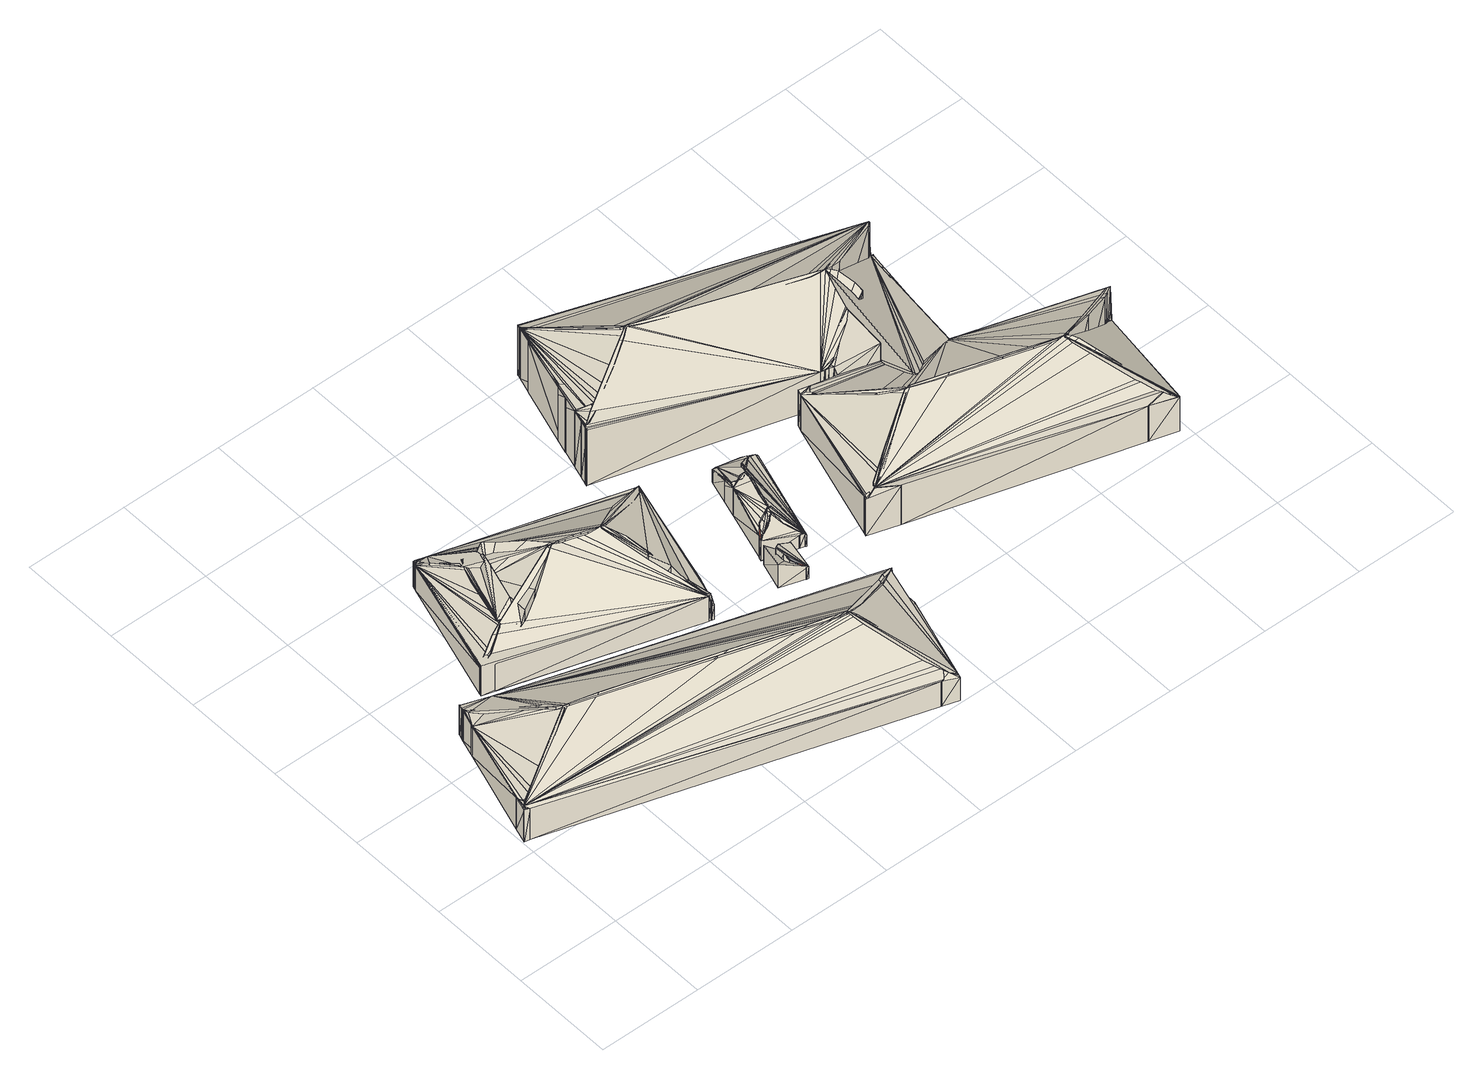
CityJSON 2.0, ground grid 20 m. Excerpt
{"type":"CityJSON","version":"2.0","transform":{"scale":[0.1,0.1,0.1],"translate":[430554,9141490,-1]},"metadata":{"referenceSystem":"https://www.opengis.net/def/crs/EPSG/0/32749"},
"CityObjects":{
"building1":{"type":"Building","attributes":{"level_0":17,"level_1":0,"uuid_bgn":"25"},"geometry":[{"type":"MultiSurface","lod":"1","boundaries":[[[0,1,2]],[[0,2,3]],[[0,3,4]],[[0,4,5]],[[0,5,6]],[[0,6,7]],[[0,7,8]],[[0,8,9]],[[0,9,10]],[[0,1,11]],[[0,12,11]],[[1,2,13]],[[1,11,13]],[[2,3,14]],[[2,13,14]],[[3,4,15]],[[3,14,15]],[[4,5,16]],[[4,15,16]],[[5,6,17]],[[5,16,17]],[[6,7,18]],[[6,17,18]],[[7,8,19]],[[7,18,19]],[[8,9,20]],[[8,19,20]],[[9,10,21]],[[9,20,21]],[[10,0,12]],[[10,21,12]],[[22,23,24]],[[22,24,25]],[[22,25,26]],[[22,26,27]],[[22,27,28]],[[22,28,29]],[[22,29,30]],[[22,30,31]],[[22,31,32]],[[22,32,33]],[[22,33,34]],[[22,34,35]],[[22,35,36]],[[22,36,37]],[[22,37,38]],[[22,38,39]],[[22,39,40]],[[22,40,41]],[[22,23,42]],[[22,43,42]],[[23,24,44]],[[23,42,44]],[[24,25,45]],[[24,44,45]],[[25,26,46]],[[25,45,46]],[[26,27,47]],[[26,46,47]],[[27,28,48]],[[27,47,48]],[[28,29,49]],[[28,48,49]],[[29,30,50]],[[29,49,50]],[[30,31,51]],[[30,50,51]],[[31,32,52]],[[31,51,52]],[[32,33,53]],[[32,52,53]],[[33,34,54]],[[33,53,54]],[[34,35,55]],[[34,54,55]],[[35,36,56]],[[35,55,56]],[[36,37,57]],[[36,56,57]],[[37,38,58]],[[37,57,58]],[[38,39,59]],[[38,58,59]],[[39,40,60]],[[39,59,60]],[[40,41,61]],[[40,60,61]],[[41,22,43]],[[41,61,43]],[[62,63,64]],[[62,64,65]],[[62,65,66]],[[62,66,67]],[[62,67,68]],[[62,68,69]],[[62,69,4]],[[62,4,70]],[[62,70,71]],[[62,71,72]],[[62,72,73]],[[62,73,24]],[[62,24,74]],[[62,74,75]],[[62,75,76]],[[62,76,77]],[[62,77,78]],[[62,78,79]],[[62,79,80]],[[62,80,81]],[[62,81,82]],[[62,63,83]],[[62,84,83]],[[63,64,85]],[[63,83,85]],[[64,65,86]],[[64,85,86]],[[65,66,87]],[[65,86,87]],[[66,67,88]],[[66,87,88]],[[67,68,89]],[[67,88,89]],[[68,69,90]],[[68,89,90]],[[69,4,15]],[[69,90,15]],[[4,70,91]],[[4,15,91]],[[70,71,92]],[[70,91,92]],[[71,72,93]],[[71,92,93]],[[72,73,94]],[[72,93,94]],[[73,24,44]],[[73,94,44]],[[24,74,95]],[[24,44,95]],[[74,75,96]],[[74,95,96]],[[75,76,97]],[[75,96,97]],[[76,77,98]],[[76,97,98]],[[77,78,99]],[[77,98,99]],[[78,79,100]],[[78,99,100]],[[79,80,101]],[[79,100,101]],[[80,81,102]],[[80,101,102]],[[81,82,103]],[[81,102,103]],[[82,62,84]],[[82,103,84]],[[104,105,77]],[[104,77,106]],[[104,106,107]],[[104,107,108]],[[104,108,109]],[[104,109,110]],[[104,110,111]],[[104,111,112]],[[104,112,113]],[[104,113,114]],[[104,114,115]],[[104,115,116]],[[104,105,117]],[[104,118,117]],[[105,77,98]],[[105,117,98]],[[77,106,119]],[[77,98,119]],[[106,107,120]],[[106,119,120]],[[107,108,121]],[[107,120,121]],[[108,109,122]],[[108,121,122]],[[109,110,123]],[[109,122,123]],[[110,111,124]],[[110,123,124]],[[111,112,125]],[[111,124,125]],[[112,113,126]],[[112,125,126]],[[113,114,127]],[[113,126,127]],[[114,115,128]],[[114,127,128]],[[115,116,129]],[[115,128,129]],[[116,104,118]],[[116,129,118]],[[3,2,1]],[[3,1,0]],[[3,0,130]],[[3,130,39]],[[3,39,38]],[[3,38,131]],[[3,2,13]],[[3,14,13]],[[2,1,11]],[[2,13,11]],[[1,0,12]],[[1,11,12]],[[0,130,132]],[[0,12,132]],[[130,39,59]],[[130,132,59]],[[39,38,58]],[[39,59,58]],[[38,131,133]],[[38,58,133]],[[131,3,14]],[[131,133,14]],[[41,40,134]],[[41,134,116]],[[41,116,115]],[[41,115,114]],[[41,114,23]],[[41,23,22]],[[41,40,60]],[[41,61,60]],[[40,134,135]],[[40,60,135]],[[134,116,129]],[[134,135,129]],[[116,115,128]],[[116,129,128]],[[115,114,127]],[[115,128,127]],[[114,23,42]],[[114,127,42]],[[23,22,43]],[[23,42,43]],[[22,41,61]],[[22,43,61]],[[63,136,9]],[[63,9,64]],[[63,136,137]],[[63,83,137]],[[136,9,20]],[[136,137,20]],[[9,64,85]],[[9,20,85]],[[64,63,83]],[[64,85,83]],[[105,138,78]],[[105,78,77]],[[105,138,139]],[[105,117,139]],[[138,78,99]],[[138,139,99]],[[78,77,98]],[[78,99,98]],[[77,105,117]],[[77,98,117]],[[80,140,82]],[[80,82,81]],[[80,140,141]],[[80,101,141]],[[140,82,103]],[[140,141,103]],[[82,81,102]],[[82,103,102]],[[81,80,101]],[[81,102,101]],[[0,10,21]],[[0,12,21]]],"semantics":{"surfaces":[{"type":"RoofSurface"},{"type":"GroundSurface"},{"type":"WallSurface"}],"values":[0,1,2,2,2,2,2,2,2,2,2,2,2,2,2,2,2,2,2,2,2,2,2,2,2,2,2,2,2,2,2,2,2,2,2,2,2,2,2,2,2,2,2,2,2,2,2,2,2,2,2,2,2,2,2,2,2,2,2,2,2,2,2,2,2,2,2,2,2,2,2,2,2,2,2,2,2,2,2,2,2,2,2,2,2,2,2,2,2,2,2,2,2,2,2,2,2,2,2,2,2,2,2,2,2,2,2,2,2,2,2,2,2,2,2,2,2,2,2,2,2,2,2,2,2,2,2,2,2,2,2,2,2,2,2,2,2,2,2,2,2,2,2,2,2,2,2,2,2,2,2,2,2,2,2,2,2,2,2,2,2,2,2,2,2,2,2,2,2,2,2,2,2,2,2,2,2,2,2,2,2,2,2,2,2,2,2,2,2,2,2,2,2,2,2,2,2,2,2,2,2,2,2,2,2,2,2,2,2,2,2,2,2,2,2,2,2,2,2,2,2,2,2,2,2,2,2,2,2,2,2,2,2,2,2,2,2,2,2,2,2,2,2,2,2,2,2,2,2,2,2,2,2,2,2,2,2,2,2,2,2,2,2,2,2,2,2,2,2,2,2,2]}}]},
"building2":{"type":"Building","attributes":{"level_0":16,"level_1":0,"uuid_bgn":"24"},"geometry":[{"type":"MultiSurface","lod":"1","boundaries":[[[142,143,144]],[[142,144,145]],[[142,145,146]],[[142,146,147]],[[142,147,148]],[[142,148,149]],[[142,149,150]],[[142,150,151]],[[142,151,152]],[[142,152,153]],[[142,153,154]],[[142,154,155]],[[142,155,156]],[[142,156,157]],[[142,157,158]],[[142,158,159]],[[142,159,160]],[[142,143,161]],[[142,162,161]],[[143,144,163]],[[143,161,163]],[[144,145,164]],[[144,163,164]],[[145,146,165]],[[145,164,165]],[[146,147,166]],[[146,165,166]],[[147,148,167]],[[147,166,167]],[[148,149,168]],[[148,167,168]],[[149,150,169]],[[149,168,169]],[[150,151,170]],[[150,169,170]],[[151,152,171]],[[151,170,171]],[[152,153,172]],[[152,171,172]],[[153,154,173]],[[153,172,173]],[[154,155,174]],[[154,173,174]],[[155,156,175]],[[155,174,175]],[[156,157,176]],[[156,175,176]],[[157,158,177]],[[157,176,177]],[[158,159,178]],[[158,177,178]],[[159,160,179]],[[159,178,179]],[[160,142,162]],[[160,179,162]],[[180,181,182]],[[180,182,183]],[[180,183,184]],[[180,184,159]],[[180,159,185]],[[180,185,186]],[[180,186,187]],[[180,187,188]],[[180,188,189]],[[180,189,153]],[[180,153,190]],[[180,190,191]],[[180,191,192]],[[180,193,181]],[[182,183,194]],[[183,184,195]],[[183,194,195]],[[184,159,178]],[[184,195,178]],[[159,185,196]],[[159,178,196]],[[185,186,197]],[[185,196,197]],[[186,187,198]],[[186,197,198]],[[187,188,199]],[[187,198,199]],[[188,189,200]],[[188,199,200]],[[189,153,172]],[[189,200,172]],[[153,190,201]],[[153,172,201]],[[190,191,202]],[[190,201,202]],[[191,192,203]],[[191,202,203]],[[192,180,193]],[[192,203,193]],[[204,205,206]],[[204,206,207]],[[204,207,208]],[[204,208,209]],[[204,209,210]],[[204,210,211]],[[204,211,212]],[[204,212,213]],[[204,213,214]],[[204,214,215]],[[204,215,216]],[[204,205,217]],[[204,218,217]],[[205,206,219]],[[205,217,219]],[[206,207,220]],[[206,219,220]],[[207,208,221]],[[207,220,221]],[[208,209,222]],[[208,221,222]],[[209,210,223]],[[209,222,223]],[[210,211,224]],[[210,223,224]],[[211,212,225]],[[211,224,225]],[[212,213,226]],[[212,225,226]],[[213,214,227]],[[213,226,227]],[[214,215,228]],[[214,227,228]],[[215,216,229]],[[215,228,229]],[[216,204,218]],[[216,229,218]],[[230,231,232]],[[230,232,233]],[[230,233,234]],[[230,234,235]],[[230,235,236]],[[230,236,237]],[[230,237,238]],[[230,238,239]],[[230,239,240]],[[230,240,241]],[[230,241,242]],[[230,242,243]],[[230,243,244]],[[230,244,245]],[[230,231,246]],[[230,247,246]],[[231,232,248]],[[231,246,248]],[[232,233,249]],[[232,248,249]],[[233,234,250]],[[233,249,250]],[[234,235,251]],[[234,250,251]],[[235,236,252]],[[235,251,252]],[[236,237,253]],[[236,252,253]],[[237,238,254]],[[237,253,254]],[[238,239,255]],[[238,254,255]],[[239,240,256]],[[239,255,256]],[[240,241,257]],[[240,256,257]],[[241,242,258]],[[241,257,258]],[[242,243,259]],[[242,258,259]],[[243,244,260]],[[243,259,260]],[[244,245,261]],[[244,260,261]],[[245,230,247]],[[245,261,247]],[[262,263,264]],[[262,264,265]],[[262,265,266]],[[262,266,267]],[[262,267,268]],[[262,268,269]],[[262,269,270]],[[262,270,245]],[[262,245,271]],[[262,271,272]],[[262,272,273]],[[262,273,274]],[[262,274,275]],[[262,263,276]],[[262,277,276]],[[263,264,278]],[[263,276,278]],[[264,265,279]],[[264,278,279]],[[265,266,280]],[[265,279,280]],[[266,267,281]],[[266,280,281]],[[267,268,282]],[[267,281,282]],[[268,269,283]],[[268,282,283]],[[269,270,284]],[[269,283,284]],[[270,245,261]],[[270,284,261]],[[245,271,285]],[[245,261,285]],[[271,272,286]],[[271,285,286]],[[272,273,287]],[[272,286,287]],[[273,274,288]],[[273,287,288]],[[274,275,289]],[[274,288,289]],[[275,262,277]],[[275,289,277]],[[290,291,192]],[[290,192,292]],[[290,292,293]],[[290,293,294]],[[290,294,295]],[[290,295,296]],[[290,296,297]],[[290,297,298]],[[290,298,299]],[[290,299,300]],[[290,300,211]],[[290,211,301]],[[290,301,302]],[[290,302,263]],[[290,263,303]],[[290,303,304]],[[290,304,305]],[[290,291,306]],[[290,307,306]],[[291,192,203]],[[291,306,203]],[[192,292,308]],[[192,203,308]],[[292,293,309]],[[292,308,309]],[[293,294,310]],[[293,309,310]],[[294,295,311]],[[294,310,311]],[[295,296,312]],[[295,311,312]],[[296,297,313]],[[296,312,313]],[[297,298,314]],[[297,313,314]],[[298,299,315]],[[298,314,315]],[[299,300,316]],[[299,315,316]],[[300,211,224]],[[300,316,224]],[[211,301,317]],[[211,224,317]],[[301,302,318]],[[301,317,318]],[[302,263,276]],[[302,318,276]],[[263,303,319]],[[263,276,319]],[[303,304,320]],[[303,319,320]],[[304,305,321]],[[304,320,321]],[[305,290,307]],[[305,321,307]],[[180,322,183]],[[180,193,322]],[[322,183,194]],[[323,160,159]],[[323,159,184]],[[323,160,179]],[[323,324,179]],[[160,159,178]],[[160,179,178]],[[159,184,195]],[[159,178,195]],[[184,323,324]],[[184,195,324]],[[262,273,145]],[[262,145,144]],[[262,144,143]],[[262,143,142]],[[262,142,325]],[[262,325,326]],[[262,326,327]],[[262,327,305]],[[262,305,304]],[[262,304,303]],[[262,303,263]],[[262,275,289]],[[262,277,289]],[[275,274,288]],[[275,289,288]],[[274,273,287]],[[274,288,287]],[[273,145,164]],[[273,287,164]],[[145,144,163]],[[145,164,163]],[[144,143,161]],[[144,163,161]],[[143,142,162]],[[143,161,162]],[[142,325,328]],[[142,162,328]],[[325,326,329]],[[325,328,329]],[[326,327,330]],[[326,329,330]],[[327,305,321]],[[327,330,321]],[[305,304,320]],[[305,321,320]],[[304,303,319]],[[304,320,319]],[[303,263,276]],[[303,319,276]],[[263,262,277]],[[263,276,277]],[[291,327,330]],[[291,306,330]],[[327,291,306]],[[327,330,306]],[[180,192,291]],[[180,192,203]],[[180,193,203]],[[192,291,306]],[[192,203,306]],[[291,180,193]],[[291,306,193]]],"semantics":{"surfaces":[{"type":"RoofSurface"},{"type":"GroundSurface"},{"type":"WallSurface"}],"values":[0,1,2,2,2,2,2,2,2,2,2,2,2,2,2,2,2,2,2,2,2,2,2,2,2,2,2,2,2,2,2,2,2,2,2,2,2,2,2,2,2,2,2,2,2,2,2,2,2,2,2,2,2,2,2,2,2,2,2,2,2,2,2,2,2,2,2,2,2,2,2,2,2,2,2,2,2,2,2,2,2,2,2,2,2,2,2,2,2,2,2,2,2,2,2,2,2,2,2,2,2,2,2,2,2,2,2,2,2,2,2,2,2,2,2,2,2,2,2,2,2,2,2,2,2,2,2,2,2,2,2,2,2,2,2,2,2,2,2,2,2,2,2,2,2,2,2,2,2,2,2,2,2,2,2,2,2,2,2,2,2,2,2,2,2,2,2,2,2,2,2,2,2,2,2,2,2,2,2,2,2,2,2,2,2,2,2,2,2,2,2,2,2,2,2,2,2,2,2,2,2,2,2,2,2,2,2,2,2,2,2,2,2,2,2,2,2,2,2,2,2,2,2,2,2,2,2,2,2,2,2,2,2,2,2,2,2,2,2,2,2,2,2,2,2,2,2,2,2,2,2,2,2,2,2,2,2,2,2,2,2,2,2,2,2,2,2,2,2,2,2,2,2,2,2,2,2,2,2,2,2,2,2,2,2,2,2,2,2,2,2,2,2,2,2,2,2,2,2,2,2,2,2,2,2,2,2,2,2,2,2,2,2,2,2,2,2,2,2,2,2,2,2,2,2,2,2,2,2,2,2,2,2,2,2,2,2,2,2,2]}}]},
"building3":{"type":"Building","attributes":{"level_0":19,"level_1":0,"uuid_bgn":"27"},"geometry":[{"type":"MultiSurface","lod":"1","boundaries":[[[331,332,333]],[[331,333,334]],[[331,334,335]],[[331,335,336]],[[331,336,337]],[[331,337,338]],[[331,338,339]],[[331,332,340]],[[331,341,340]],[[332,333,342]],[[332,340,342]],[[333,334,343]],[[333,342,343]],[[334,335,344]],[[334,343,344]],[[335,336,345]],[[335,344,345]],[[336,337,346]],[[336,345,346]],[[337,338,347]],[[337,346,347]],[[338,347,339]],[[339,331,341]],[[348,339,338]],[[348,338,337]],[[348,337,336]],[[348,336,335]],[[348,335,334]],[[348,334,333]],[[348,333,332]],[[348,332,331]],[[348,331,349]],[[348,349,350]],[[348,351,339]],[[338,337,346]],[[338,347,346]],[[337,336,345]],[[337,346,345]],[[336,335,344]],[[336,345,344]],[[335,334,343]],[[335,344,343]],[[334,333,342]],[[334,343,342]],[[333,332,340]],[[333,342,340]],[[332,331,341]],[[332,340,341]],[[331,349,352]],[[331,341,352]],[[349,350,353]],[[349,352,353]],[[350,348,351]],[[350,353,351]]],"semantics":{"surfaces":[{"type":"RoofSurface"},{"type":"GroundSurface"},{"type":"WallSurface"}],"values":[0,1,2,2,2,2,2,2,2,2,2,2,2,2,2,2,2,2,2,2,2,2,2,2,2,2,2,2,2,2,2,2,2,2,2,2,2,2,2,2,2,2,2,2,2,2,2,2,2,2,2,2,2,2]}}]},
"building4":{"type":"Building","attributes":{"level_0":18,"level_1":0,"uuid_bgn":"26"},"geometry":[{"type":"MultiSurface","lod":"1","boundaries":[[[354,355,356]],[[354,356,357]],[[354,357,358]],[[354,358,359]],[[354,359,360]],[[354,360,361]],[[354,355,362]],[[354,363,362]],[[355,356,364]],[[355,362,364]],[[356,357,365]],[[356,364,365]],[[357,358,366]],[[357,365,366]],[[358,359,367]],[[358,366,367]],[[359,360,368]],[[359,367,368]],[[360,361,369]],[[360,368,369]],[[361,354,363]],[[361,369,363]],[[370,371,372]],[[370,372,373]],[[370,373,374]],[[370,374,375]],[[370,375,376]],[[370,376,377]],[[370,377,378]],[[370,378,379]],[[370,379,380]],[[370,371,381]],[[370,382,381]],[[371,372,383]],[[371,381,383]],[[372,373,384]],[[372,383,384]],[[373,374,385]],[[373,384,385]],[[374,375,386]],[[374,385,386]],[[375,376,387]],[[375,386,387]],[[376,377,388]],[[376,387,388]],[[377,378,389]],[[377,388,389]],[[378,379,390]],[[378,389,390]],[[379,380,391]],[[379,390,391]],[[380,370,382]],[[380,391,382]],[[392,393,360]],[[392,360,394]],[[392,394,395]],[[392,395,396]],[[392,396,397]],[[392,397,398]],[[392,398,399]],[[392,399,400]],[[392,400,401]],[[392,401,402]],[[392,402,403]],[[392,403,404]],[[392,404,405]],[[392,393,406]],[[392,407,406]],[[393,360,368]],[[393,406,368]],[[360,394,408]],[[360,368,408]],[[394,395,409]],[[394,408,409]],[[395,396,410]],[[395,409,410]],[[396,397,411]],[[396,410,411]],[[397,398,412]],[[397,411,412]],[[398,399,413]],[[398,412,413]],[[399,400,414]],[[399,413,414]],[[400,401,415]],[[400,414,415]],[[401,402,416]],[[401,415,416]],[[402,403,417]],[[402,416,417]],[[403,404,418]],[[403,417,418]],[[404,405,419]],[[404,418,419]],[[405,392,407]],[[405,419,407]],[[420,421,422]],[[420,422,423]],[[420,423,424]],[[420,424,425]],[[420,425,426]],[[420,426,427]],[[420,427,428]],[[420,428,429]],[[420,429,430]],[[420,421,431]],[[420,432,431]],[[421,422,433]],[[421,431,433]],[[422,423,434]],[[422,433,434]],[[423,424,435]],[[423,434,435]],[[424,425,436]],[[424,435,436]],[[425,426,437]],[[425,436,437]],[[426,427,438]],[[426,437,438]],[[427,428,439]],[[427,438,439]],[[428,429,440]],[[428,439,440]],[[429,430,441]],[[429,440,441]],[[430,420,432]],[[430,441,432]],[[393,392,407]],[[393,406,407]],[[360,393,361]],[[360,393,406]],[[360,368,406]],[[393,361,369]],[[393,406,369]],[[361,360,368]],[[361,369,368]],[[370,442,430]],[[370,430,429]],[[370,429,428]],[[370,428,427]],[[370,427,443]],[[370,442,444]],[[370,382,444]],[[442,430,441]],[[442,444,441]],[[430,429,440]],[[430,441,440]],[[429,428,439]],[[429,440,439]],[[428,427,438]],[[428,439,438]],[[427,443,445]],[[427,438,445]],[[443,370,382]],[[443,445,382]],[[403,402,446]],[[403,446,422]],[[403,422,421]],[[403,421,420]],[[403,402,416]],[[403,417,416]],[[402,446,447]],[[402,416,447]],[[446,422,433]],[[446,447,433]],[[422,421,431]],[[422,433,431]],[[421,420,432]],[[421,431,432]],[[420,403,417]],[[420,432,417]],[[398,448,449]],[[398,449,450]],[[398,448,451]],[[398,412,451]],[[448,449,452]],[[448,451,452]],[[449,450,453]],[[449,452,453]],[[450,398,412]],[[450,453,412]],[[404,403,417]],[[404,418,417]],[[405,404,454]],[[405,404,418]],[[405,419,418]],[[404,454,455]],[[404,418,455]],[[454,405,419]],[[454,455,419]],[[380,456,355]],[[380,355,354]],[[380,456,457]],[[380,391,457]],[[456,355,362]],[[456,457,362]],[[355,354,363]],[[355,362,363]],[[354,380,391]],[[354,363,391]],[[370,380,391]],[[370,382,391]],[[392,405,419]],[[392,407,419]],[[453,452,451]],[[451,412,453]]],"semantics":{"surfaces":[{"type":"RoofSurface"},{"type":"GroundSurface"},{"type":"WallSurface"}],"values":[0,1,2,2,2,2,2,2,2,2,2,2,2,2,2,2,2,2,2,2,2,2,2,2,2,2,2,2,2,2,2,2,2,2,2,2,2,2,2,2,2,2,2,2,2,2,2,2,2,2,2,2,2,2,2,2,2,2,2,2,2,2,2,2,2,2,2,2,2,2,2,2,2,2,2,2,2,2,2,2,2,2,2,2,2,2,2,2,2,2,2,2,2,2,2,2,2,2,2,2,2,2,2,2,2,2,2,2,2,2,2,2,2,2,2,2,2,2,2,2,2,2,2,2,2,2,2,2,2,2,2,2,2,2,2,2,2,2,2,2,2,2,2,2,2,2,2,2,2,2,2,2,2,2,2,2,2,2,2,2,2,2,2,2,2,2,2,2,2,2,2,2,2,2,2,2,2,2,2,2,2,2,2,2,2,2,2,2,2,2,2,2,2,2,2,2,2,2,2,2,2,2,2,2,2,2]}}]},
"building5":{"type":"Building","attributes":{"level_0":6,"level_1":0,"uuid_bgn":"15"},"geometry":[{"type":"MultiSurface","lod":"1","boundaries":[[[458,459,460]],[[458,460,461]],[[458,461,462]],[[458,462,463]],[[458,463,464]],[[458,464,465]],[[458,465,466]],[[458,459,467]],[[458,468,467]],[[459,460,469]],[[459,467,469]],[[460,461,470]],[[460,469,470]],[[461,470,462]],[[463,464,471]],[[464,465,472]],[[464,471,472]],[[465,466,473]],[[465,472,473]],[[466,458,468]],[[466,473,468]],[[474,475,476]],[[474,476,477]],[[474,477,478]],[[474,478,479]],[[474,479,480]],[[474,480,481]],[[474,481,482]],[[474,482,483]],[[474,483,459]],[[474,459,484]],[[474,484,485]],[[474,485,486]],[[474,486,487]],[[474,487,488]],[[474,488,489]],[[474,489,490]],[[474,490,491]],[[474,491,492]],[[474,492,493]],[[474,475,494]],[[474,495,494]],[[475,476,496]],[[475,494,496]],[[476,477,497]],[[476,496,497]],[[477,478,498]],[[477,497,498]],[[478,479,499]],[[478,498,499]],[[479,480,500]],[[479,499,500]],[[480,481,501]],[[480,500,501]],[[481,482,502]],[[481,501,502]],[[482,483,503]],[[482,502,503]],[[483,459,467]],[[483,503,467]],[[459,484,504]],[[459,467,504]],[[484,485,505]],[[484,504,505]],[[485,486,506]],[[485,505,506]],[[486,487,507]],[[486,506,507]],[[487,488,508]],[[487,507,508]],[[488,489,509]],[[488,508,509]],[[489,490,510]],[[489,509,510]],[[490,491,511]],[[490,510,511]],[[491,492,512]],[[491,511,512]],[[492,493,513]],[[492,512,513]],[[493,474,495]],[[493,513,495]],[[514,515,516]],[[514,516,517]],[[514,517,518]],[[514,518,519]],[[514,519,520]],[[514,520,521]],[[514,521,522]],[[514,522,523]],[[514,523,524]],[[514,524,525]],[[514,525,526]],[[514,515,527]],[[514,528,527]],[[515,516,529]],[[515,527,529]],[[516,517,530]],[[516,529,530]],[[517,518,531]],[[517,530,531]],[[518,519,532]],[[518,531,532]],[[519,520,533]],[[519,532,533]],[[520,521,534]],[[520,533,534]],[[521,522,535]],[[521,534,535]],[[522,523,536]],[[522,535,536]],[[523,524,537]],[[523,536,537]],[[524,525,538]],[[524,537,538]],[[525,526,539]],[[525,538,539]],[[526,514,528]],[[526,539,528]],[[540,541,542]],[[540,542,543]],[[540,543,544]],[[540,544,545]],[[540,545,546]],[[540,546,547]],[[540,547,548]],[[540,548,549]],[[540,549,550]],[[540,550,551]],[[540,551,520]],[[540,520,552]],[[540,552,553]],[[540,553,554]],[[540,554,555]],[[540,555,556]],[[540,556,557]],[[540,557,558]],[[540,558,559]],[[540,559,560]],[[540,560,561]],[[540,562,541]],[[541,542,563]],[[542,543,564]],[[542,563,564]],[[543,544,565]],[[543,564,565]],[[544,545,566]],[[544,565,566]],[[545,546,567]],[[545,566,567]],[[546,547,568]],[[546,567,568]],[[547,548,569]],[[547,568,569]],[[548,549,570]],[[548,569,570]],[[549,550,571]],[[549,570,571]],[[550,551,572]],[[550,571,572]],[[551,520,533]],[[551,572,533]],[[520,552,573]],[[520,533,573]],[[552,553,574]],[[552,573,574]],[[553,554,575]],[[553,574,575]],[[554,555,576]],[[554,575,576]],[[555,556,577]],[[555,576,577]],[[556,557,578]],[[556,577,578]],[[557,558,579]],[[557,578,579]],[[558,559,580]],[[558,579,580]],[[559,560,581]],[[559,580,581]],[[560,561,582]],[[560,581,582]],[[561,540,562]],[[561,582,562]],[[583,584,585]],[[583,585,586]],[[583,586,587]],[[583,587,588]],[[583,588,560]],[[583,584,589]],[[583,590,589]],[[584,585,591]],[[584,589,591]],[[585,586,592]],[[585,591,592]],[[586,587,593]],[[586,592,593]],[[587,588,594]],[[587,593,594]],[[588,560,581]],[[588,594,581]],[[560,583,590]],[[560,581,590]],[[595,596,597]],[[595,597,598]],[[595,598,540]],[[595,540,599]],[[595,599,600]],[[595,600,601]],[[595,601,602]],[[595,602,603]],[[595,603,604]],[[595,604,605]],[[595,605,606]],[[595,606,607]],[[595,607,608]],[[598,540,562]],[[540,599,609]],[[540,562,609]],[[599,600,610]],[[599,609,610]],[[600,601,611]],[[600,610,611]],[[601,602,612]],[[601,611,612]],[[602,603,613]],[[602,612,613]],[[603,604,614]],[[603,613,614]],[[604,605,615]],[[604,614,615]],[[605,606,616]],[[605,615,616]],[[606,607,617]],[[606,616,617]],[[607,608,618]],[[607,617,618]],[[608,618,595]],[[619,620,621]],[[619,621,622]],[[619,622,623]],[[619,623,624]],[[619,624,625]],[[619,625,626]],[[619,626,627]],[[619,627,628]],[[619,628,606]],[[619,606,629]],[[619,629,630]],[[619,630,631]],[[619,631,632]],[[619,632,633]],[[619,633,634]],[[619,634,635]],[[619,635,636]],[[619,620,637]],[[619,638,637]],[[620,621,639]],[[620,637,639]],[[621,622,640]],[[621,639,640]],[[622,623,641]],[[622,640,641]],[[623,624,642]],[[623,641,642]],[[624,625,643]],[[624,642,643]],[[625,626,644]],[[625,643,644]],[[626,627,645]],[[626,644,645]],[[627,628,646]],[[627,645,646]],[[628,606,616]],[[628,646,616]],[[606,629,647]],[[606,616,647]],[[629,630,648]],[[629,647,648]],[[630,631,649]],[[630,648,649]],[[631,632,650]],[[631,649,650]],[[632,633,651]],[[632,650,651]],[[633,634,652]],[[633,651,652]],[[634,635,653]],[[634,652,653]],[[635,636,654]],[[635,653,654]],[[636,619,638]],[[636,654,638]],[[655,656,657]],[[655,657,658]],[[655,658,659]],[[655,659,660]],[[655,660,623]],[[655,623,661]],[[655,661,662]],[[655,656,663]],[[655,664,663]],[[656,657,665]],[[656,663,665]],[[657,658,666]],[[657,665,666]],[[658,659,667]],[[658,666,667]],[[659,660,668]],[[659,667,668]],[[660,623,641]],[[660,668,641]],[[623,661,669]],[[623,641,669]],[[661,662,670]],[[661,669,670]],[[662,655,664]],[[662,670,664]],[[671,672,673]],[[671,673,674]],[[671,674,675]],[[671,675,676]],[[671,676,677]],[[671,677,678]],[[671,678,679]],[[671,679,680]],[[671,680,681]],[[671,681,682]],[[671,682,683]],[[671,683,684]],[[671,684,685]],[[671,685,686]],[[671,686,687]],[[671,687,688]],[[671,672,689]],[[671,690,689]],[[672,673,691]],[[672,689,691]],[[673,674,692]],[[673,691,692]],[[674,675,693]],[[674,692,693]],[[675,676,694]],[[675,693,694]],[[676,677,695]],[[676,694,695]],[[677,678,696]],[[677,695,696]],[[678,679,697]],[[678,696,697]],[[679,680,698]],[[679,697,698]],[[680,681,699]],[[680,698,699]],[[681,682,700]],[[681,699,700]],[[682,683,701]],[[682,700,701]],[[683,684,702]],[[683,701,702]],[[684,685,703]],[[684,702,703]],[[685,686,704]],[[685,703,704]],[[686,687,705]],[[686,704,705]],[[687,688,706]],[[687,705,706]],[[688,671,690]],[[688,706,690]],[[707,708,709]],[[707,709,710]],[[707,710,711]],[[707,711,626]],[[707,626,712]],[[707,712,713]],[[707,713,714]],[[707,714,715]],[[707,715,716]],[[707,716,717]],[[707,717,718]],[[707,718,719]],[[707,719,720]],[[707,720,721]],[[707,721,722]],[[707,708,723]],[[707,724,723]],[[708,709,725]],[[708,723,725]],[[709,710,726]],[[709,725,726]],[[710,711,727]],[[710,726,727]],[[711,626,644]],[[711,727,644]],[[626,712,728]],[[626,644,728]],[[712,713,729]],[[712,728,729]],[[713,714,730]],[[713,729,730]],[[714,715,731]],[[714,730,731]],[[715,716,732]],[[715,731,732]],[[716,717,733]],[[716,732,733]],[[717,718,734]],[[717,733,734]],[[718,719,735]],[[718,734,735]],[[719,720,736]],[[719,735,736]],[[720,721,737]],[[720,736,737]],[[721,722,738]],[[721,737,738]],[[722,707,724]],[[722,738,724]],[[464,739,491]],[[464,491,740]],[[464,740,466]],[[464,466,465]],[[464,739,741]],[[464,471,741]],[[739,491,511]],[[739,741,511]],[[491,740,742]],[[491,511,742]],[[740,466,473]],[[740,742,473]],[[466,465,472]],[[466,473,472]],[[465,464,471]],[[465,472,471]],[[474,492,743]],[[474,743,526]],[[474,526,525]],[[474,525,524]],[[474,493,513]],[[474,495,513]],[[493,492,512]],[[493,513,512]],[[492,743,744]],[[492,512,744]],[[743,526,539]],[[743,744,539]],[[526,525,538]],[[526,539,538]],[[525,524,537]],[[525,538,537]],[[524,474,495]],[[524,537,495]],[[745,463,462]],[[745,462,542]],[[745,542,541]],[[462,542,563]],[[557,556,746]],[[557,746,517]],[[557,517,516]],[[557,516,515]],[[557,515,514]],[[557,514,747]],[[557,747,558]],[[557,556,577]],[[557,578,577]],[[556,746,748]],[[556,577,748]],[[746,517,530]],[[746,748,530]],[[517,516,529]],[[517,530,529]],[[516,515,527]],[[516,529,527]],[[515,514,528]],[[515,527,528]],[[514,747,749]],[[514,528,749]],[[747,558,579]],[[747,749,579]],[[558,557,578]],[[558,579,578]],[[584,636,750]],[[584,636,654]],[[584,589,654]],[[636,750,653]],[[636,654,653]],[[750,584,589]],[[750,653,589]],[[620,751,662]],[[620,662,661]],[[620,661,623]],[[620,623,622]],[[620,622,621]],[[620,751,752]],[[620,637,752]],[[751,662,670]],[[751,752,670]],[[662,661,669]],[[662,670,669]],[[661,623,641]],[[661,669,641]],[[623,622,640]],[[623,641,640]],[[622,621,639]],[[622,640,639]],[[621,620,637]],[[621,639,637]],[[753,754,755]],[[753,754,756]],[[753,757,756]],[[754,755,758]],[[754,756,758]],[[755,753,757]],[[755,758,757]],[[596,759,598]],[[596,598,597]],[[760,722,721]],[[760,721,720]],[[760,720,719]],[[760,719,656]],[[760,656,655]],[[760,722,738]],[[760,761,738]],[[722,721,737]],[[722,738,737]],[[721,720,736]],[[721,737,736]],[[720,719,735]],[[720,736,735]],[[719,656,663]],[[719,735,663]],[[656,655,664]],[[656,663,664]],[[655,760,761]],[[655,664,761]],[[707,688,687]],[[707,687,708]],[[707,688,706]],[[707,724,706]],[[688,687,705]],[[688,706,705]],[[687,708,723]],[[687,705,723]],[[708,707,724]],[[708,723,724]],[[514,526,539]],[[514,528,539]],[[560,559,580]],[[560,581,580]],[[540,561,582]],[[540,562,582]],[[583,560,581]],[[583,590,581]],[[655,662,670]],[[655,664,670]],[[758,756,757]],[[653,654,589]]],"semantics":{"surfaces":[{"type":"RoofSurface"},{"type":"GroundSurface"},{"type":"WallSurface"}],"values":[0,1,2,2,2,2,2,2,2,2,2,2,2,2,2,2,2,2,2,2,2,2,2,2,2,2,2,2,2,2,2,2,2,2,2,2,2,2,2,2,2,2,2,2,2,2,2,2,2,2,2,2,2,2,2,2,2,2,2,2,2,2,2,2,2,2,2,2,2,2,2,2,2,2,2,2,2,2,2,2,2,2,2,2,2,2,2,2,2,2,2,2,2,2,2,2,2,2,2,2,2,2,2,2,2,2,2,2,2,2,2,2,2,2,2,2,2,2,2,2,2,2,2,2,2,2,2,2,2,2,2,2,2,2,2,2,2,2,2,2,2,2,2,2,2,2,2,2,2,2,2,2,2,2,2,2,2,2,2,2,2,2,2,2,2,2,2,2,2,2,2,2,2,2,2,2,2,2,2,2,2,2,2,2,2,2,2,2,2,2,2,2,2,2,2,2,2,2,2,2,2,2,2,2,2,2,2,2,2,2,2,2,2,2,2,2,2,2,2,2,2,2,2,2,2,2,2,2,2,2,2,2,2,2,2,2,2,2,2,2,2,2,2,2,2,2,2,2,2,2,2,2,2,2,2,2,2,2,2,2,2,2,2,2,2,2,2,2,2,2,2,2,2,2,2,2,2,2,2,2,2,2,2,2,2,2,2,2,2,2,2,2,2,2,2,2,2,2,2,2,2,2,2,2,2,2,2,2,2,2,2,2,2,2,2,2,2,2,2,2,2,2,2,2,2,2,2,2,2,2,2,2,2,2,2,2,2,2,2,2,2,2,2,2,2,2,2,2,2,2,2,2,2,2,2,2,2,2,2,2,2,2,2,2,2,2,2,2,2,2,2,2,2,2,2,2,2,2,2,2,2,2,2,2,2,2,2,2,2,2,2,2,2,2,2,2,2,2,2,2,2,2,2,2,2,2,2,2,2,2,2,2,2,2,2,2,2,2,2,2,2,2,2,2,2,2,2,2,2,2,2,2,2,2,2,2,2,2,2,2,2,2,2,2,2,2,2,2,2,2,2,2,2,2,2,2,2,2,2,2,2,2,2,2,2,2,2,2,2,2,2,2,2,2,2,2,2,2,2,2,2,2,2,2,2,2,2,2,2,2,2,2,2,2,2,2,2,2,2,2,2,2,2,2,2,2,2,2,2,2,2,2,2,2,2,2,2,2,2,2,2,2,2,2,2,2,2,2,2,2,2,2,2,2,2,2,2,2,2,2,2,2,2,2,2,2,2,2,2,2,2,2,2,2,2,2,2,2]}}]}
},
"vertices":[
[733,10,65],[732,8,65],[728,8,64],[720,16,72],[638,166,149],[638,170,149],[762,237,81],[777,245,76],[799,252,70],[807,252,27],[783,173,65],[732,8,10],[733,10,10],[728,8,10],[720,16,10],[638,166,10],[638,170,10],[762,237,10],[777,245,10],[799,252,10],[807,252,10],[783,173,10],[6,230,86],[18,241,84],[157,309,152],[168,309,149],[221,294,150],[439,230,149],[574,189,147],[623,174,149],[634,170,149],[641,166,147],[645,162,145],[649,158,142],[660,143,132],[709,53,84],[717,35,78],[717,27,75],[705,12,69],[700,12,68],[12,221,83],[6,226,84],[18,241,10],[6,230,10],[157,309,10],[168,309,10],[221,294,10],[439,230,10],[574,189,10],[623,174,10],[634,170,10],[641,166,10],[645,162,10],[649,158,10],[660,143,10],[709,53,10],[717,35,10],[717,27,10],[705,12,10],[700,12,10],[12,221,10],[6,226,10],[133,454,74],[803,254,65],[803,252,68],[799,249,69],[762,226,83],[683,185,124],[675,181,128],[649,170,144],[634,166,149],[604,174,148],[416,230,150],[168,305,150],[149,316,148],[142,328,142],[78,444,84],[74,455,82],[74,460,81],[77,469,78],[77,470,78],[78,470,77],[80,470,77],[803,254,10],[133,454,10],[803,252,10],[799,249,10],[762,226,10],[683,185,10],[675,181,10],[649,170,10],[634,166,10],[604,174,10],[416,230,10],[168,305,10],[149,316,10],[142,328,10],[78,444,10],[74,455,10],[74,460,10],[77,469,10],[77,470,10],[78,470,10],[80,470,10],[62,421,79],[73,455,81],[78,452,81],[97,425,90],[142,343,136],[157,313,150],[157,305,149],[74,260,100],[40,245,89],[29,241,88],[14,241,84],[10,249,84],[10,254,83],[73,455,10],[62,421,10],[78,452,10],[97,425,10],[142,343,10],[157,313,10],[157,305,10],[74,260,10],[40,245,10],[29,241,10],[14,241,10],[10,249,10],[10,254,10],[731,2,64],[715,25,74],[731,2,10],[715,25,10],[1,224,85],[1,224,10],[807,253,6],[807,253,10],[24,298,79],[24,298,10],[78,471,77],[78,471,10],
[541,396,68],[183,504,73],[176,508,74],[172,512,74],[172,523,75],[209,542,92],[228,549,98],[360,583,159],[382,583,158],[408,576,159],[420,572,159],[454,561,160],[461,557,158],[469,545,152],[480,527,147],[532,433,81],[547,399,68],[547,395,43],[545,395,68],[183,504,10],[541,396,10],[176,508,10],[172,512,10],[172,523,10],[209,542,10],[228,549,10],[360,583,10],[382,583,10],[408,576,10],[420,572,10],[454,561,10],[461,557,10],[469,545,10],[480,527,10],[532,433,10],[547,399,10],[547,395,10],[545,395,10],[614,651,70],[626,647,10],[626,645,10],[567,448,51],[551,395,43],[544,399,68],[529,422,79],[510,452,117],[491,485,126],[454,557,159],[491,583,147],[510,594,142],[611,651,70],[614,651,10],[567,448,10],[551,395,10],[544,399,10],[529,422,10],[510,452,10],[491,485,10],[454,557,10],[491,583,10],[510,594,10],[611,651,10],[284,639,97],[300,688,97],[311,688,119],[315,685,120],[326,669,125],[352,624,147],[371,587,159],[371,583,159],[303,545,130],[269,530,118],[258,527,91],[254,527,91],[254,542,97],[300,688,10],[284,639,10],[311,688,10],[315,685,10],[326,669,10],[352,624,10],[371,587,10],[371,583,10],[303,545,10],[269,530,10],[258,527,10],[254,527,10],[254,542,10],[232,557,98],[236,572,99],[243,598,98],[258,651,98],[262,662,98],[266,673,98],[277,696,97],[281,696,95],[300,685,97],[300,669,116],[292,643,117],[269,568,117],[262,549,97],[258,542,98],[251,542,97],[232,549,98],[236,572,10],[232,557,10],[243,598,10],[258,651,10],[262,662,10],[266,673,10],[277,696,10],[281,696,10],[300,685,10],[300,669,10],[292,643,10],[269,568,10],[262,549,10],[258,542,10],[251,542,10],[232,549,10],[231,755,68],[232,756,70],[236,756,72],[239,752,73],[262,707,91],[269,692,97],[269,673,97],[251,609,98],[239,572,98],[228,545,98],[191,523,81],[172,515,75],[160,515,73],[160,516,72],[232,756,10],[231,755,10],[236,756,10],[239,752,10],[262,707,10],[269,692,10],[269,673,10],[251,609,10],[239,572,10],[228,545,10],[191,523,10],[172,515,10],[160,515,10],[160,516,10],[258,757,68],[610,652,69],[611,643,71],[608,639,74],[574,617,89],[469,564,154],[457,561,159],[450,561,160],[431,564,160],[393,576,159],[382,579,159],[269,681,99],[243,733,83],[232,758,70],[234,763,68],[237,763,69],[610,652,10],[258,757,10],[611,643,10],[608,639,10],[574,617,10],[469,564,10],[457,561,10],[450,561,10],[431,564,10],[393,576,10],[382,579,10],[269,681,10],[243,733,10],[232,758,10],[234,763,10],[237,763,10],[627,647,10],[550,394,43],[550,394,10],[159,511,80],[234,764,68],[259,757,68],[159,511,10],[234,764,10],[259,757,10],
[723,362,39],[719,363,38],[702,384,50],[698,395,59],[698,414,57],[702,418,54],[713,425,47],[734,419,41],[739,414,10],[719,363,10],[723,362,10],[702,384,10],[698,395,10],[698,414,10],[702,418,10],[713,425,10],[734,419,10],[740,417,11],[673,379,64],[689,433,54],[740,417,10],[673,379,10],[689,433,10],
[691,441,57],[693,448,59],[709,467,67],[735,478,75],[743,478,72],[762,429,43],[762,422,41],[755,422,40],[693,448,10],[691,441,10],[709,467,10],[735,478,10],[743,478,10],[762,429,10],[762,422,10],[755,422,10],[722,546,74],[747,557,78],[754,557,80],[754,534,80],[739,478,74],[732,467,74],[728,463,69],[717,455,64],[702,448,60],[694,448,59],[694,450,60],[747,557,10],[722,546,10],[754,557,10],[754,534,10],[739,478,10],[732,467,10],[728,463,10],[717,455,10],[702,448,10],[694,448,10],[694,450,10],[767,418,36],[765,419,41],[743,448,57],[735,467,73],[735,470,74],[743,508,80],[758,557,80],[765,576,77],[769,579,74],[795,598,52],[807,602,44],[817,602,41],[819,601,38],[821,599,38],[765,419,10],[767,418,10],[743,448,10],[735,467,10],[735,470,10],[743,508,10],[758,557,10],[765,576,10],[769,579,10],[795,598,10],[807,602,10],[817,602,10],[819,601,10],[821,599,10],[752,620,43],[792,609,46],[799,602,50],[799,598,50],[765,564,78],[747,549,78],[743,549,78],[728,557,76],[728,565,73],[744,621,42],[751,621,43],[792,609,10],[752,620,10],[799,602,10],[799,598,10],[765,564,10],[747,549,10],[743,549,10],[728,557,10],[728,565,10],[744,621,10],[751,621,10],[745,623,40],[736,552,76],[745,623,10],[736,552,10],[799,599,50],[799,599,10],[754,545,81],[754,555,80],[759,559,80],[754,545,10],[754,555,10],[759,559,10],[821,601,38],[821,601,10],[694,449,60],[694,449,10],
[1284,384,167],[1284,388,166],[1389,444,110],[1449,474,92],[1460,474,10],[1460,473,10],[1383,219,90],[1382,219,90],[1374,230,95],[1284,388,10],[1284,384,10],[1389,444,10],[1449,474,10],[1383,219,10],[1382,219,10],[1374,230,10],[878,380,100],[878,384,100],[882,388,103],[931,418,124],[998,455,160],[1006,459,164],[1013,463,168],[1025,463,170],[1092,444,169],[1273,391,165],[1295,380,165],[1303,373,159],[1318,346,144],[1355,279,107],[1359,271,105],[1370,249,94],[1370,241,95],[1330,234,93],[913,355,102],[908,358,101],[878,384,10],[878,380,10],[882,388,10],[931,418,10],[998,455,10],[1006,459,10],[1013,463,10],[1025,463,10],[1092,444,10],[1273,391,10],[1295,380,10],[1303,373,10],[1318,346,10],[1355,279,10],[1359,271,10],[1370,249,10],[1370,241,10],[1330,234,10],[913,355,10],[908,358,10],[926,616,93],[927,617,94],[931,617,95],[934,613,97],[953,583,104],[1017,467,168],[1017,463,169],[1013,459,165],[904,391,109],[897,388,106],[859,373,96],[856,373,96],[856,380,96],[927,617,10],[926,616,10],[931,617,10],[934,613,10],[953,583,10],[1017,467,10],[1017,463,10],[1013,459,10],[904,391,10],[897,388,10],[859,373,10],[856,373,10],[856,380,10],[1184,556,91],[1457,476,10],[1457,474,90],[1442,463,95],[1430,455,100],[1367,422,128],[1295,388,164],[1273,388,167],[1231,399,167],[1179,414,168],[1062,448,168],[1028,459,169],[1010,470,165],[987,500,148],[938,598,102],[938,606,97],[942,613,96],[950,621,93],[955,621,92],[999,609,94],[999,610,94],[1184,558,91],[1184,556,10],[1457,474,10],[1442,463,10],[1430,455,10],[1367,422,10],[1295,388,10],[1273,388,10],[1231,399,10],[1179,414,10],[1062,448,10],[1028,459,10],[1010,470,10],[987,500,10],[938,598,10],[938,606,10],[942,613,10],[950,621,10],[955,621,10],[999,609,10],[999,610,10],[1184,558,10],[1006,627,94],[998,630,93],[998,636,94],[1002,647,94],[1082,684,131],[1072,590,133],[998,630,10],[1006,627,10],[998,636,10],[1002,647,10],[1082,684,10],[1072,590,10],[1262,833,10],[1264,832,10],[1265,831,10],[1265,829,10],[1187,555,90],[1186,553,92],[1096,504,127],[1089,500,132],[1073,493,142],[1062,493,146],[1062,500,144],[1089,745,169],[1175,793,122],[1256,834,91],[1187,555,10],[1186,553,10],[1096,504,10],[1089,500,10],[1073,493,10],[1062,493,10],[1062,500,10],[1089,745,10],[1175,793,10],[1256,834,10],[983,634,93],[589,748,140],[589,751,141],[589,753,142],[593,756,143],[615,771,147],[728,831,186],[750,842,195],[754,842,194],[1081,748,169],[1096,741,168],[1107,733,162],[1119,707,148],[1119,688,144],[1036,643,104],[1025,639,100],[998,632,94],[990,632,93],[589,748,10],[983,634,10],[589,751,10],[589,753,10],[593,756,10],[615,771,10],[728,831,10],[750,842,10],[754,842,10],[1081,748,10],[1096,741,10],[1107,733,10],[1119,707,10],[1119,688,10],[1036,643,10],[1025,639,10],[998,632,10],[990,632,10],[601,793,140],[604,793,141],[626,782,147],[626,771,147],[623,767,146],[600,756,144],[593,760,144],[594,769,141],[604,793,10],[601,793,10],[626,782,10],[626,771,10],[623,767,10],[600,756,10],[593,760,10],[594,769,10],[1258,834,91],[1258,831,91],[1250,824,94],[1130,756,150],[1104,745,165],[1085,745,169],[1062,748,169],[1047,752,169],[927,786,174],[777,831,191],[754,839,194],[747,842,194],[743,846,193],[732,865,183],[668,981,131],[664,989,130],[664,1004,124],[665,1006,124],[1258,831,10],[1258,834,10],[1250,824,10],[1130,756,10],[1104,745,10],[1085,745,10],[1062,748,10],[1047,752,10],[927,786,10],[777,831,10],[754,839,10],[747,842,10],[743,846,10],[732,865,10],[668,981,10],[664,989,10],[664,1004,10],[665,1006,10],[662,996,127],[664,996,127],[679,974,136],[698,940,145],[717,906,167],[750,839,194],[739,831,188],[694,805,169],[664,790,159],[649,782,152],[638,778,150],[630,778,149],[619,786,144],[615,790,142],[611,812,139],[611,827,137],[664,996,10],[662,996,10],[679,974,10],[698,940,10],[717,906,10],[750,839,10],[739,831,10],[694,805,10],[664,790,10],[649,782,10],[638,778,10],[630,778,10],[619,786,10],[615,790,10],[611,812,10],[611,827,10],[1383,218,90],[1368,241,94],[1383,218,10],[1368,241,10],[853,373,96],[853,373,10],[1461,474,10],[939,606,97],[930,627,93],[939,606,10],[930,627,10],[998,632,93],[588,748,141],[588,748,10],[630,779,149],[626,777,150],[626,781,149],[626,777,10],[630,779,10],[626,781,10],[1266,832,10],[652,965,128],[652,965,10]
]}
